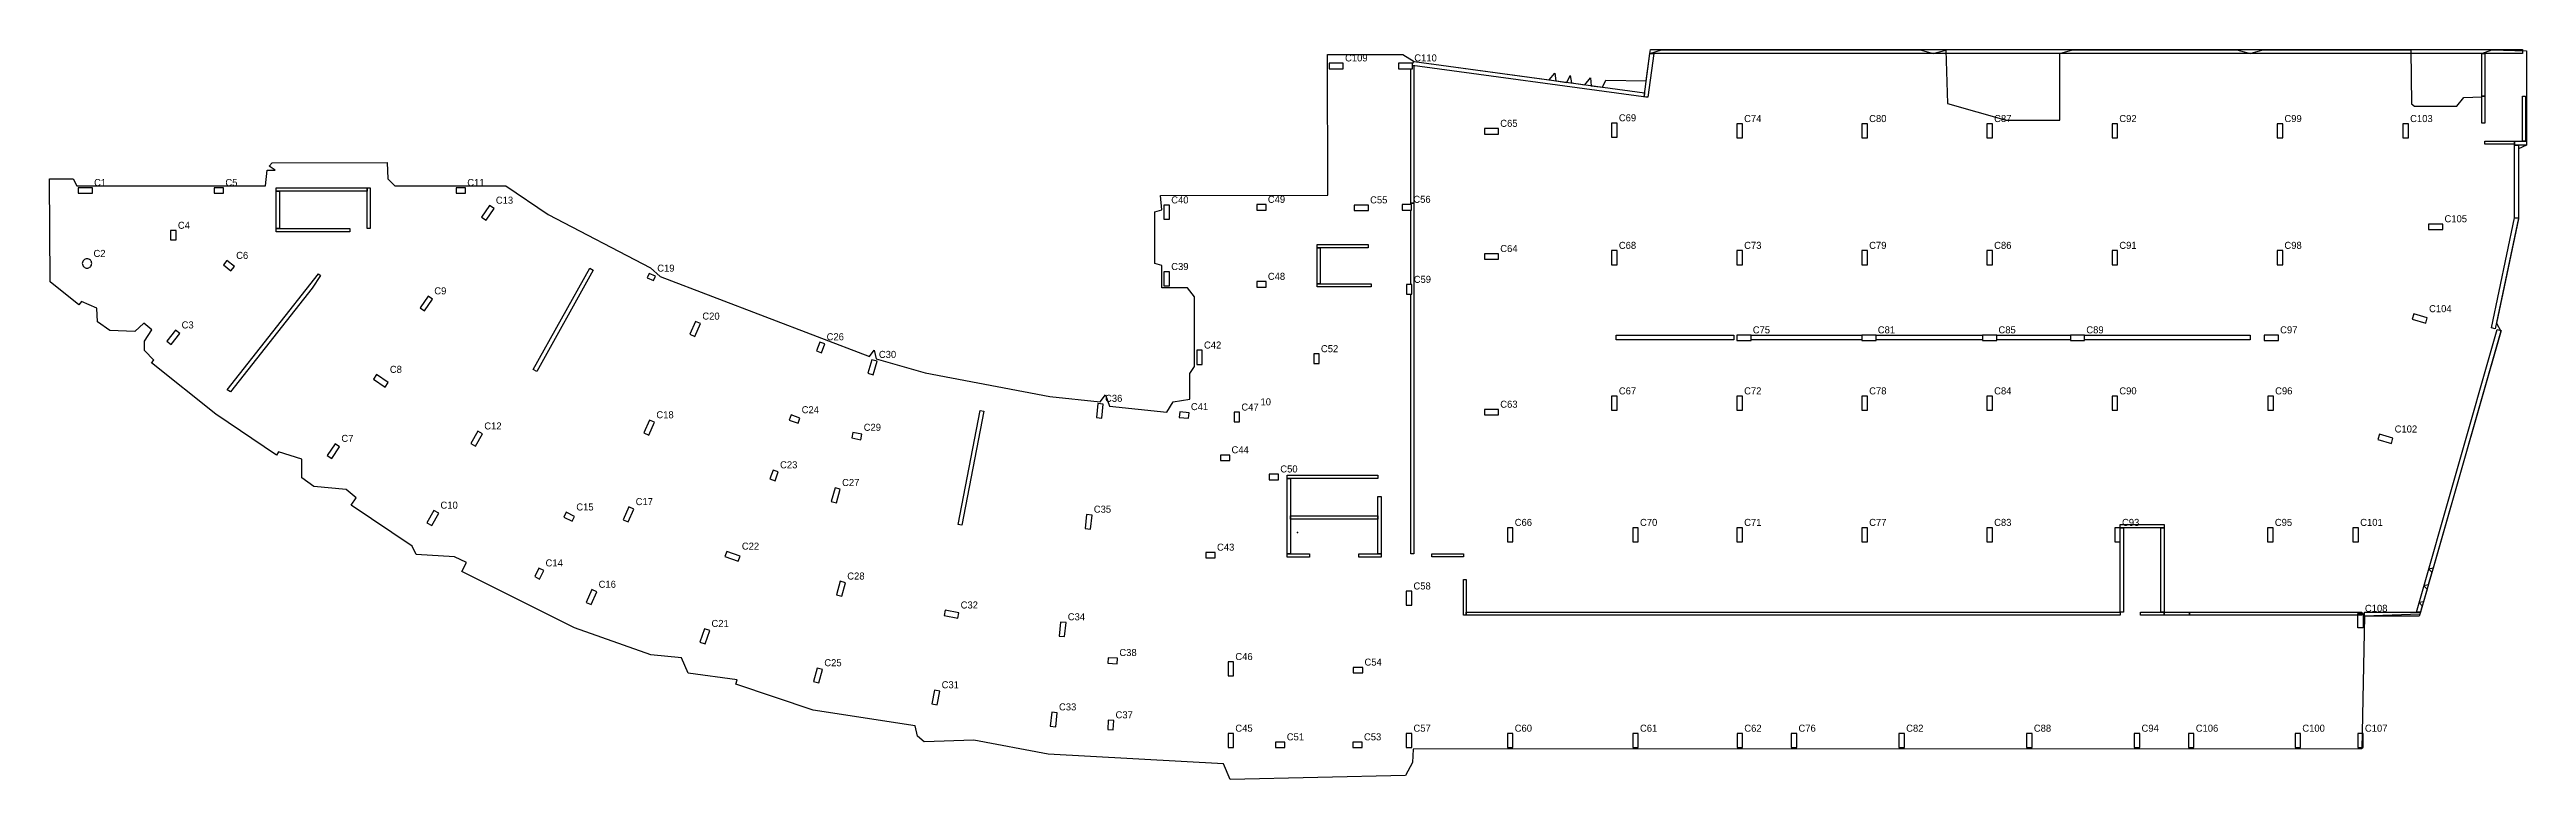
# Model space of a CAD drawing. Header units: inches. Extents: x 3290 to 9617, y 5313 to 56300.
# Drawn here: x 3291 to 9617, y 46233 to 48099 of the extents above; entities that cross this region are included whole.
import ezdxf

# ---------------------------------------------------------------- set-up
doc = ezdxf.new("R2010")
doc.units = ezdxf.units.IN
for name, color, linetype in [('BOUNDARY', 1, 'Continuous'), ('COL-LABEL', 2, 'Continuous'), ('COLS', 2, 'Continuous'), ('DATUM', 7, 'Continuous'), ('FLOOR NUMBER', 3, 'Continuous'), ('WALL', 4, 'Continuous')]:
    doc.layers.add(name, color=color, linetype=linetype)

msp = doc.modelspace()

# ---------------------------------------------------------------- linework, layer by layer
at = {"layer": 'BOUNDARY'}
msp.add_lwpolyline([(7378.1, 48089), (7408, 48098.3), (8068.1, 48098.3), (8101.3, 48089), (8133.6, 48097), (8137.8, 47960.7), (8288.3, 47918.3), (8425.3, 47918.3), (8425.3, 48089), (8457.4, 48098.3), (8877.4, 48098.3), (8911.3, 48089), (8943.4, 48098.3), (9321.1, 48097.4), (9323.3, 47960.3), (9331, 47954.3), (9439, 47954.3), (9456.4, 47976.4), (9503.1, 47978.3), (9503.1, 48089), (9528.6, 48098.3), (9616.8, 48095.2), (9616.8, 47854.8), (9596.6, 47844.9), (9596.3, 47666.2), (9540.2, 47399.8), (9551.5, 47379.4), (9378.2, 46773.3), (9367.1, 46771), (9375.2, 46762.8), (9365.9, 46730.5), (9354.9, 46728.1), (9362.9, 46719.8), (9353.7, 46687.6), (9342.6, 46685.2), (9350.6, 46676.9), (9344.5, 46655.4), (9203.3, 46650.8), (9196.1, 46311.1), (6773.3, 46310.5), (6771.6, 46276.9), (6753.6, 46243.1), (6306.1, 46233.1), (6288.8, 46272.9), (5840.9, 46298.1), (5651, 46333.6), (5524, 46329.8), (5507.3, 46344), (5501.8, 46370.3), (5240.8, 46410.2), (5043.5, 46476.8), (5047.2, 46487.5), (4922, 46505.1), (4904.4, 46544.2), (4826.2, 46552.1), (4631.1, 46621), (4343.7, 46764.5), (4355.3, 46787.7), (4325.3, 46802.3), (4227, 46808.1), (4216.4, 46829.5), (4061, 46934), (4073.7, 46952.9), (4047.8, 46974.7), (3965.9, 46982.3), (3935.3, 47003.9), (3934.9, 47051.7), (3875.7, 47070.6), (3870.2, 47062.5), (3714.9, 47167), (3550.8, 47297.7), (3556.6, 47305.1), (3533.3, 47329.5), (3533.3, 47353.5), (3551.9, 47382.7), (3531.2, 47399.3), (3508.3, 47378.3), (3444.2, 47380.7), (3413.3, 47402.6), (3411, 47437.6), (3372.3, 47454.8), (3365.6, 47446.2), (3292.3, 47505), (3290.6, 47768.3), (3350.6, 47768.3), (3360.3, 47750.9), (3842.5, 47750.9), (3846.8, 47790.8), (3867, 47790.6), (3851.3, 47800.9), (3859.5, 47809.5), (4153.2, 47810.3), (4154.7, 47768.3), (4172.3, 47750.9), (4456.2, 47750.9), (4564.2, 47677.6), (4825.6, 47540.7), (4850.1, 47518.6), (5384.8, 47314.6), (5396.4, 47330.1), (5401.6, 47308.7), (5527.1, 47272.7), (5845.2, 47211.7), (5974.1, 47198.7), (5987.8, 47216.3), (5998.1, 47187.2), (6144.3, 47172.4), (6160.4, 47198.3), (6203.3, 47205.2), (6203.3, 47271.2), (6215.2, 47288.7), (6215.2, 47466.7), (6197.3, 47489.7), (6131.8, 47489.7), (6131.8, 47546.8), (6113.3, 47551.8), (6113.3, 47683.8), (6131.8, 47689.1), (6127.8, 47725.8), (6555, 47726.3), (6554.7, 48086.3), (6746.7, 48086.3), (6775.5, 48068), (7120.6, 48021.1), (7134.9, 48038.3), (7137.4, 48018.9), (7166.1, 48015), (7174.4, 48032.3), (7177.4, 48013.4), (7211.6, 48008.8), (7226, 48026.3), (7228.2, 48006.5), (7257.1, 48002.6), (7265.5, 48020.3), (7368.5, 48018.5)], close=True, dxfattribs=at)
at = {"layer": 'COLS'}
for points in [[(6594.9, 48050), (6594.9, 48064), (6558.9, 48064), (6558.9, 48050)], [(6771.7, 48050), (6771.7, 48064), (6735.7, 48064), (6735.7, 48050)], [(6991.3, 47882.8), (6991.3, 47896.8), (6955.3, 47896.8), (6955.3, 47882.8)], [(7280.2, 47874.9), (7294.2, 47874.9), (7294.2, 47910.9), (7280.2, 47910.9)], [(7600.2, 47873), (7614.2, 47873), (7614.2, 47909), (7600.2, 47909)], [(7919.5, 47873), (7933.5, 47873), (7933.5, 47909), (7919.5, 47909)], [(8238.7, 47873), (8252.7, 47873), (8252.7, 47909), (8238.7, 47909)], [(8558.4, 47873), (8572.4, 47873), (8572.4, 47909), (8558.4, 47909)], [(8980.1, 47873), (8994.1, 47873), (8994.1, 47909), (8980.1, 47909)], [(9301.2, 47873), (9315.2, 47873), (9315.2, 47909), (9301.2, 47909)], [(3363.9, 47745.5), (3363.9, 47731.5), (3399.9, 47731.5), (3399.9, 47745.5)], [(3735.2, 47731.5), (3735.2, 47745.5), (3711.2, 47745.5), (3711.2, 47731.5)], [(4353, 47731.5), (4353, 47745.5), (4329, 47745.5), (4329, 47731.5)], [(4394.2, 47670.5), (4405.8, 47662.6), (4426, 47692.4), (4414.4, 47700.3)], [(6150.9, 47701.1), (6136.9, 47701.1), (6136.9, 47665.1), (6150.9, 47665.1)], [(6397.7, 47688.6), (6397.7, 47702.6), (6373.7, 47702.6), (6373.7, 47688.6)], [(6658.9, 47687.1), (6658.9, 47701.1), (6622.9, 47701.1), (6622.9, 47687.1)], [(6769.3, 47688.6), (6769.3, 47702.6), (6745.3, 47702.6), (6745.3, 47688.6)], [(3599.9, 47612.2), (3613.9, 47612.2), (3613.9, 47636.2), (3599.9, 47636.2)], [(9402.9, 47638.9), (9402.9, 47652.9), (9366.9, 47652.9), (9366.9, 47638.9)], [(6991.3, 47562.8), (6991.3, 47576.8), (6955.3, 47576.8), (6955.3, 47562.8)], [(7280.2, 47548.9), (7294.2, 47548.9), (7294.2, 47584.9), (7280.2, 47584.9)], [(7600.2, 47548.9), (7614.2, 47548.9), (7614.2, 47584.9), (7600.2, 47584.9)], [(7919.5, 47548.9), (7933.5, 47548.9), (7933.5, 47584.9), (7919.5, 47584.9)], [(8238.7, 47548.9), (8252.7, 47548.9), (8252.7, 47584.9), (8238.7, 47584.9)], [(8558.4, 47548.9), (8572.4, 47548.9), (8572.4, 47584.9), (8558.4, 47584.9)], [(8980.1, 47548.9), (8994.1, 47548.9), (8994.1, 47584.9), (8980.1, 47584.9)], [(3398.3, 47552.3), (3398.1, 47554.6), (3397.4, 47556.9), (3396.3, 47558.9), (3394.8, 47560.8), (3393, 47562.2), (3390.9, 47563.4), (3388.7, 47564), (3386.3, 47564.3), (3384, 47564), (3381.7, 47563.4), (3379.7, 47562.2), (3377.8, 47560.8), (3376.4, 47558.9), (3375.2, 47556.9), (3374.6, 47554.6), (3374.3, 47552.3), (3374.6, 47549.9), (3375.2, 47547.7), (3376.4, 47545.6), (3377.8, 47543.8), (3379.7, 47542.3), (3381.7, 47541.2), (3384, 47540.5), (3386.3, 47540.3), (3388.7, 47540.5), (3390.9, 47541.2), (3393, 47542.3), (3394.8, 47543.8), (3396.3, 47545.6), (3397.4, 47547.7), (3398.1, 47549.9)], [(3754, 47533.4), (3762.7, 47544.4), (3743.8, 47559.3), (3735.2, 47548.3)], [(4821.8, 47526.6), (4816.9, 47515.6), (4833.4, 47508.3), (4838.2, 47519.3)], [(6150.9, 47530.8), (6136.9, 47530.8), (6136.9, 47494.8), (6150.9, 47494.8)], [(4237, 47438.8), (4248.6, 47431), (4268.8, 47460.8), (4257.2, 47468.6)], [(6397.7, 47491.7), (6397.7, 47505.7), (6373.7, 47505.7), (6373.7, 47491.7)], [(6770.3, 47498), (6756.3, 47498), (6756.3, 47474), (6770.3, 47474)], [(4926, 47371.2), (4938.7, 47365.5), (4953.4, 47398.4), (4940.6, 47404.1)], [(9359.7, 47399.8), (9363.5, 47413.2), (9328.9, 47423.1), (9325.1, 47409.7)], [(3590.2, 47353.2), (3601.2, 47344.6), (3623.4, 47372.9), (3612.4, 47381.5)], [(5270.8, 47346.5), (5257.7, 47351.3), (5249.5, 47328.7), (5262.6, 47323.9)], [(6234.6, 47330.1), (6220.6, 47330.1), (6220.6, 47294.1), (6234.6, 47294.1)], [(6533.3, 47320.8), (6519.3, 47320.8), (6519.3, 47296.8), (6533.3, 47296.8)], [(7636.2, 47354.9), (7636.2, 47368.9), (7600.2, 47368.9), (7600.2, 47354.9)], [(7955.5, 47354.9), (7955.5, 47368.9), (7919.5, 47368.9), (7919.5, 47354.9)], [(8263.7, 47354.9), (8263.7, 47368.9), (8227.7, 47368.9), (8227.7, 47354.9)], [(8488.1, 47354.9), (8488.1, 47368.9), (8452.1, 47368.9), (8452.1, 47354.9)], [(8983.2, 47354.9), (8983.2, 47368.9), (8947.2, 47368.9), (8947.2, 47354.9)], [(4147.5, 47236.3), (4155.3, 47247.9), (4125.5, 47268), (4117.6, 47256.4)], [(5380.9, 47271.6), (5394.3, 47267.8), (5404.3, 47302.4), (5390.8, 47306.2)], [(5964.4, 47158.1), (5978.3, 47156.7), (5981.9, 47192.5), (5968, 47193.9)], [(7280.2, 47176.9), (7294.2, 47176.9), (7294.2, 47212.9), (7280.2, 47212.9)], [(7600.2, 47176.9), (7614.2, 47176.9), (7614.2, 47212.9), (7600.2, 47212.9)], [(7919.5, 47176.9), (7933.5, 47176.9), (7933.5, 47212.9), (7919.5, 47212.9)], [(8238.7, 47176.9), (8252.7, 47176.9), (8252.7, 47212.9), (8238.7, 47212.9)], [(8558.4, 47176.9), (8572.4, 47176.9), (8572.4, 47212.9), (8558.4, 47212.9)], [(8956.4, 47176.9), (8970.4, 47176.9), (8970.4, 47212.9), (8956.4, 47212.9)], [(4808.6, 47119), (4821.4, 47113.3), (4836, 47146.2), (4823.2, 47151.9)], [(5184.6, 47164.8), (5179.8, 47151.7), (5202.4, 47143.5), (5207.1, 47156.6)], [(6199.8, 47156.3), (6201.2, 47170.3), (6177.3, 47172.7), (6175.9, 47158.8)], [(6316.1, 47147.6), (6330.1, 47147.6), (6330.1, 47171.6), (6316.1, 47171.6)], [(6991.3, 47164.8), (6991.3, 47178.8), (6955.3, 47178.8), (6955.3, 47164.8)], [(3999.8, 47061.6), (4011.4, 47053.8), (4031.5, 47083.6), (4019.9, 47091.5)], [(4366.5, 47092.1), (4378.7, 47085.1), (4396.5, 47116.4), (4384.4, 47123.3)], [(5362.9, 47101.6), (5365.5, 47115.4), (5341.9, 47119.9), (5339.3, 47106.1)], [(9271.7, 47092.1), (9275.6, 47105.6), (9241, 47115.5), (9237.1, 47102)], [(5151.9, 47019.2), (5138.7, 47024), (5130.5, 47001.5), (5143.7, 46996.7)], [(6304.9, 47048.4), (6304.9, 47062.4), (6280.9, 47062.4), (6280.9, 47048.4)], [(6429.5, 46999.4), (6429.5, 47013.4), (6405.5, 47013.4), (6405.5, 46999.4)], [(5286.9, 46944.1), (5300.4, 46940.2), (5310.3, 46974.8), (5296.9, 46978.7)], [(4254.6, 46889.5), (4266.8, 46882.6), (4284.6, 46913.8), (4272.4, 46920.8)], [(4625.2, 46893), (4631.5, 46905.5), (4610, 46916.2), (4603.7, 46903.7)], [(4756, 46896.8), (4768.8, 46891.3), (4783.1, 46924.3), (4770.3, 46929.9)], [(5935.7, 46874.7), (5949.6, 46873.3), (5953.2, 46909.1), (5939.3, 46910.5)], [(5049.7, 46791.1), (5054.3, 46804.3), (5020.3, 46816.1), (5015.7, 46802.9)], [(7028.2, 46876.8), (7014.2, 46876.8), (7014.2, 46840.8), (7028.2, 46840.8)], [(7348.2, 46876.8), (7334.2, 46876.8), (7334.2, 46840.8), (7348.2, 46840.8)], [(7600.2, 46840.8), (7614.2, 46840.8), (7614.2, 46876.8), (7600.2, 46876.8)], [(7919.5, 46840.8), (7933.5, 46840.8), (7933.5, 46876.8), (7919.5, 46876.8)], [(8238.7, 46840.8), (8252.7, 46840.8), (8252.7, 46876.8), (8238.7, 46876.8)], [(8565.3, 46840.8), (8579.3, 46840.8), (8579.3, 46876.8), (8565.3, 46876.8)], [(8955.6, 46840.8), (8969.6, 46840.8), (8969.6, 46876.8), (8955.6, 46876.8)], [(9173.6, 46840.8), (9187.6, 46840.8), (9187.6, 46876.8), (9173.6, 46876.8)], [(4552.9, 46766.9), (4540.4, 46773.2), (4529.7, 46751.7), (4542.2, 46745.5)], [(6267.9, 46799.5), (6267.9, 46813.5), (6243.9, 46813.5), (6243.9, 46799.5)], [(4661.4, 46685.6), (4674.2, 46680), (4688.5, 46713.1), (4675.6, 46718.6)], [(5300.8, 46704.9), (5314.3, 46701.3), (5323.5, 46736.1), (5310, 46739.7)], [(6755.6, 46678.3), (6769.6, 46678.3), (6769.6, 46714.3), (6755.6, 46714.3)], [(5610.5, 46645.3), (5613.1, 46659.1), (5577.7, 46665.7), (5575.1, 46651.9)], [(5868.8, 46599.8), (5882.7, 46598.3), (5886.7, 46634.1), (5872.8, 46635.6)], [(9199.7, 46657.1), (9199.7, 46621.1), (9185.7, 46621.1), (9185.7, 46657.1)], [(4951.7, 46584.5), (4964.9, 46579.9), (4976.7, 46613.9), (4963.5, 46618.5)], [(5242.1, 46483.3), (5255.6, 46479.8), (5264.9, 46514.6), (5251.3, 46518.1)], [(6017.7, 46528.9), (6018.5, 46542.9), (5994.5, 46544.2), (5993.7, 46530.2)], [(6300.7, 46497.9), (6314.7, 46497.9), (6314.7, 46533.9), (6300.7, 46533.9)], [(6644.5, 46505.7), (6644.5, 46519.7), (6620.5, 46519.7), (6620.5, 46505.7)], [(5544.2, 46426.4), (5558, 46423.8), (5564.6, 46459.2), (5550.8, 46461.8)], [(5846.4, 46369.4), (5860.3, 46367.9), (5864.3, 46403.7), (5850.4, 46405.2)], [(6008.7, 46384.1), (5994.7, 46384.9), (5993.4, 46361), (6007.4, 46360.2)], [(6300.7, 46314.7), (6314.7, 46314.7), (6314.7, 46350.7), (6300.7, 46350.7)], [(6446, 46314.7), (6446, 46328.7), (6422, 46328.7), (6422, 46314.7)], [(6643.2, 46314.7), (6643.2, 46328.7), (6619.2, 46328.7), (6619.2, 46314.7)], [(6755.6, 46314.7), (6769.6, 46314.7), (6769.6, 46350.7), (6755.6, 46350.7)], [(7014.2, 46314.7), (7028.2, 46314.7), (7028.2, 46350.7), (7014.2, 46350.7)], [(7334.2, 46314.7), (7348.2, 46314.7), (7348.2, 46350.7), (7334.2, 46350.7)], [(7600.6, 46314.7), (7614.6, 46314.7), (7614.6, 46350.7), (7600.6, 46350.7)], [(7739, 46314.7), (7753, 46314.7), (7753, 46350.7), (7739, 46350.7)], [(8014, 46314.7), (8028, 46314.7), (8028, 46350.7), (8014, 46350.7)], [(8340.1, 46314.7), (8354.1, 46314.7), (8354.1, 46350.7), (8340.1, 46350.7)], [(8615.1, 46314.7), (8629.1, 46314.7), (8629.1, 46350.7), (8615.1, 46350.7)], [(8753.6, 46314.7), (8767.6, 46314.7), (8767.6, 46350.7), (8753.6, 46350.7)], [(9025.8, 46314.7), (9039.8, 46314.7), (9039.8, 46350.7), (9025.8, 46350.7)], [(9185.7, 46314.7), (9199.7, 46314.7), (9199.7, 46350.7), (9185.7, 46350.7)]]:
    msp.add_lwpolyline(points, close=True, dxfattribs=at)
at = {"layer": 'DATUM'}
msp.add_point((6477.6, 46864.8), dxfattribs=at)
at = {"layer": 'WALL'}
for points in [[(7372.9, 47976.8), (7367.5, 47977.5), (7363, 47978.1), (7378.1, 48089), (7388.2, 48089)], [(9443.3, 48089), (9335.4, 48089), (7378.1, 48089), (7379.4, 48099), (9606.8, 48099), (9606.8, 48089)], [(9510.8, 47980), (9503.1, 47980), (9503.1, 48089), (9510.8, 48089)], [(6774.5, 47706.1), (6767.7, 47706.1), (6767.7, 48050), (6771.7, 48050), (6771.7, 48058.4), (6775.3, 48057.9), (6775.3, 47706.1)], [(7363, 47978.1), (7361.9, 47978.3), (6771.7, 48058.4), (6771.7, 48063.5), (6775.5, 48068), (7364.4, 47988)], [(9504, 47910.8), (9503.1, 47910.8), (9503.1, 47980), (9510.8, 47980), (9510.8, 47910.8)], [(9614.6, 47864.8), (9606.8, 47864.8), (9606.8, 47980), (9614.6, 47980)], [(9510.8, 47857.1), (9510.8, 47864.8), (9586.6, 47864.8), (9586.6, 47857.1)], [(9616.8, 47854.8), (9605, 47854.8), (9586.6, 47854.8), (9586.6, 47864.8), (9616.8, 47864.8)], [(9596.6, 47667.7), (9586.6, 47668.7), (9586.6, 47854.8), (9596.6, 47854.8)], [(4101.5, 47737.1), (4051.8, 47737.1), (3869.5, 47737.1), (3869.5, 47745.1), (4101.5, 47745.1)], [(3869.5, 47641.1), (3869.5, 47689.4), (3869.5, 47737.1), (3877.5, 47737.1), (3877.5, 47641.1)], [(4101.5, 47641.1), (4101.5, 47689.4), (4101.5, 47745.1), (4109.5, 47745.1), (4109.5, 47641.1)], [(6767.7, 46810.1), (6767.7, 46848.8), (6767.7, 47474), (6770.3, 47474), (6770.3, 47498), (6767.7, 47498), (6767.7, 47688.6), (6769.3, 47688.6), (6769.3, 47702.6), (6767.7, 47702.6), (6767.7, 47706.1), (6775.3, 47706.1), (6775.3, 46810.1)], [(4057.5, 47633.1), (4051.8, 47633.1), (3869.5, 47633.1), (3869.5, 47641.1), (4057.5, 47641.1)], [(9537, 47384.7), (9527.3, 47387.5), (9586.6, 47668.7), (9596.6, 47667.7)], [(6528.2, 47592.3), (6528.2, 47600.3), (6658.3, 47600.3), (6658.3, 47592.3)], [(6528.2, 47500.3), (6528.2, 47531.8), (6528.2, 47592.3), (6536.2, 47592.3), (6536.2, 47500.3)], [(3752.4, 47223.7), (3744.1, 47229.3), (3977.4, 47525.6), (3982.9, 47521.2), (3961, 47488.7)], [(4534.8, 47275.9), (4526.1, 47280.8), (4670.1, 47540.1), (4678.9, 47535.2)], [(6528.2, 47492.3), (6528.2, 47492.3), (6528.2, 47500.3), (6666.3, 47500.3), (6666.3, 47492.3)], [(9346, 46660.8), (9335.6, 46660.8), (9542.2, 47383.2), (9551.8, 47380.4)], [(7592.3, 47356.9), (7583.2, 47356.9), (7292.2, 47356.9), (7292.2, 47368.9), (7592.3, 47368.9)], [(7636.2, 47357.3), (7636.2, 47368.9), (7919.5, 47368.9), (7919.5, 47357.3)], [(7955.5, 47357.3), (7955.5, 47368.9), (8227.7, 47368.9), (8227.7, 47357.3)], [(8452.1, 47357.3), (8445.8, 47357.3), (8263.7, 47357.3), (8263.7, 47368.9), (8452.1, 47368.9)], [(8911.3, 47357.3), (8904.1, 47357.3), (8488.1, 47357.3), (8488.1, 47368.9), (8911.3, 47368.9)], [(5620.9, 46882.9), (5615.3, 46884), (5611.1, 46884.8), (5667.2, 47176.1), (5677, 47174.2)], [(6639.7, 47002.7), (6531.9, 47002.7), (6451.7, 47002.7), (6451.7, 47010.7), (6683.3, 47010.7), (6683.3, 47002.7)], [(6451.7, 46809.7), (6451.7, 46822.6), (6451.7, 47002.7), (6459.7, 47002.7), (6459.7, 46809.7)], [(6691.3, 46809.7), (6683.3, 46809.7), (6683.3, 46956.7), (6691.3, 46956.7)], [(6565.7, 46898.7), (6565.7, 46898.7), (6459.7, 46898.7), (6459.7, 46906.7), (6683.3, 46906.7), (6683.3, 46898.7)], [(8688.5, 46876.8), (8683.3, 46876.8), (8579.3, 46876.8), (8579.3, 46884.8), (8691.3, 46884.8), (8691.3, 46876.8)], [(8587.3, 46660.8), (8580.6, 46660.8), (8579.3, 46660.8), (8579.3, 46876.8), (8587.3, 46876.8)], [(8688.5, 46660.8), (8683.3, 46660.8), (8683.3, 46876.8), (8691.3, 46876.8), (8691.3, 46660.8)], [(6464.5, 46801.7), (6451.7, 46801.7), (6451.7, 46809.7), (6508.7, 46809.7), (6508.7, 46801.7)], [(6691.3, 46801.7), (6683.3, 46801.7), (6634.3, 46801.7), (6634.3, 46809.7), (6691.3, 46809.7)], [(6855.4, 46802.5), (6820.7, 46802.5), (6820.7, 46810.1), (6901.5, 46810.1), (6901.5, 46802.5)], [(6909.1, 46653.2), (6901.5, 46653.2), (6901.5, 46744.7), (6909.1, 46744.7)], [(8499.8, 46653.2), (8472.8, 46653.2), (6909.1, 46653.2), (6909.1, 46660.8), (8579.3, 46660.8), (8579.3, 46653.2)], [(8631.3, 46652.8), (8631.3, 46654), (8631.3, 46660.8), (8691.3, 46660.8), (8691.3, 46652.8)], [(8756.1, 46653.2), (8742.4, 46653.2), (8691.3, 46653.2), (8691.3, 46660.8), (8756.1, 46660.8)], [(9065.9, 46653.2), (9062.3, 46653.2), (8756.1, 46653.2), (8756.1, 46660.8), (9196.1, 46660.8), (9196.1, 46653.2)], [(9343.1, 46650.8), (9335.4, 46650.8), (9203.3, 46650.8), (9203.3, 46660.8), (9346, 46660.8)]]:
    msp.add_lwpolyline(points, close=True, dxfattribs=at)

# ---------------------------------------------------------------- texts
at = {"layer": 'COL-LABEL'}
for s, p in [('C109', (6599.4, 48068.5)), ('C110', (6776.2, 48068.5)), ('C65', (6995.8, 47901.3)), ('C69', (7298.7, 47915.4)), ('C74', (7618.7, 47913.5)), ('C80', (7938, 47913.5)), ('C87', (8257.2, 47913.5)), ('C92', (8576.9, 47913.5)), ('C99', (8998.6, 47913.5)), ('C103', (9319.7, 47913.5)), ('C1', (3404.4, 47750)), ('C5', (3739.7, 47750)), ('C11', (4357.5, 47750)), ('C13', (4430.5, 47704.8)), ('C40', (6155.4, 47705.6)), ('C49', (6402.2, 47707.1)), ('C55', (6663.4, 47705.6)), ('C56', (6773.8, 47707.1)), ('C4', (3618.4, 47640.7)), ('C105', (9407.4, 47657.4)), ('C2', (3402.8, 47568.8)), ('C6', (3767.2, 47563.8)), ('C64', (6995.8, 47581.3)), ('C68', (7298.7, 47589.4)), ('C73', (7618.7, 47589.4)), ('C79', (7938, 47589.4)), ('C86', (8257.2, 47589.4)), ('C91', (8576.9, 47589.4)), ('C98', (8998.6, 47589.4)), ('C19', (4842.7, 47531.1)), ('C39', (6155.4, 47535.3)), ('C48', (6402.2, 47510.2)), ('C59', (6774.8, 47502.5)), ('C9', (4273.3, 47473.1)), ('C3', (3627.9, 47386)), ('C20', (4957.9, 47408.6)), ('C75', (7640.7, 47373.4)), ('C81', (7960, 47373.4)), ('C85', (8268.2, 47373.4)), ('C89', (8492.6, 47373.4)), ('C97', (8987.7, 47373.4)), ('C104', (9368, 47427.6)), ('C26', (5275.3, 47355.8)), ('C30', (5408.8, 47310.7)), ('C42', (6239.1, 47334.6)), ('C52', (6537.8, 47325.3)), ('C8', (4159.8, 47272.5)), ('C36', (5986.4, 47198.4)), ('C41', (6205.7, 47177.2)), ('C47', (6334.6, 47176.1)), ('C63', (6995.8, 47183.3)), ('C67', (7298.7, 47217.4)), ('C72', (7618.7, 47217.4)), ('C78', (7938, 47217.4)), ('C84', (8257.2, 47217.4)), ('C90', (8576.9, 47217.4)), ('C96', (8974.9, 47217.4)), ('C12', (4401, 47127.8)), ('C18', (4840.5, 47156.4)), ('C24', (5211.6, 47169.3)), ('C29', (5370, 47124.4)), ('C102', (9280.1, 47120)), ('C7', (4036, 47096)), ('C44', (6309.4, 47066.9)), ('C23', (5156.4, 47028.5)), ('C50', (6434, 47017.9)), ('C10', (4289.1, 46925.3)), ('C17', (4787.6, 46934.4)), ('C27', (5314.8, 46983.2)), ('C15', (4636, 46920.7)), ('C35', (5957.7, 46915)), ('C66', (7032.7, 46881.3)), ('C70', (7352.7, 46881.3)), ('C71', (7618.7, 46881.3)), ('C77', (7938, 46881.3)), ('C83', (8257.2, 46881.3)), ('C93', (8583.8, 46881.3)), ('C95', (8974.1, 46881.3)), ('C101', (9192.1, 46881.3)), ('C22', (5058.8, 46820.6)), ('C43', (6272.4, 46818)), ('C14', (4557.4, 46777.7)), ('C28', (5328, 46744.2)), ('C16', (4693, 46723.1)), ('C32', (5617.6, 46670.2)), ('C58', (6774.1, 46718.8)), ('C21', (4981.2, 46623)), ('C34', (5891.2, 46640.1)), ('C108', (9204.2, 46661.6)), ('C38', (6023, 46548.7)), ('C25', (5269.4, 46522.6)), ('C46', (6319.2, 46538.4)), ('C54', (6649, 46524.2)), ('C31', (5569.1, 46466.3)), ('C33', (5868.8, 46409.7)), ('C37', (6013.2, 46389.4)), ('C45', (6319.2, 46355.2)), ('C57', (6774.1, 46355.2)), ('C60', (7032.7, 46355.2)), ('C61', (7352.7, 46355.2)), ('C62', (7619.1, 46355.2)), ('C76', (7757.5, 46355.2)), ('C82', (8032.5, 46355.2)), ('C88', (8358.6, 46355.2)), ('C94', (8633.6, 46355.2)), ('C106', (8772.1, 46355.2)), ('C100', (9044.3, 46355.2)), ('C107', (9204.2, 46355.2)), ('C51', (6450.5, 46333.2)), ('C53', (6647.7, 46333.2))]:
    msp.add_text(s, height=18, dxfattribs=at).set_placement(p)
at = {"layer": 'FLOOR NUMBER'}
msp.add_text('10', height=18, dxfattribs=at).set_placement((6383.4, 47189.4))

doc.saveas('drawing.dxf')
